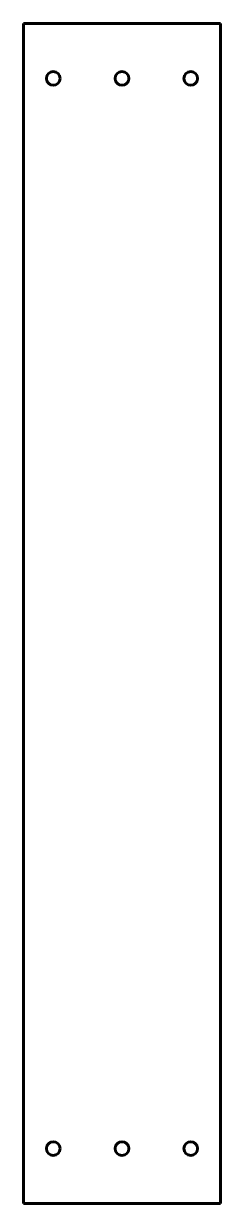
# Model space of a CAD drawing. Header units: millimetres. Extents: x 0 to 14.3, y 0 to 86.
import ezdxf

# ---------------------------------------------------------------- set-up
doc = ezdxf.new("R2010")
doc.units = ezdxf.units.MM
doc.linetypes.add('K5LT_BASIC', pattern=[0])

msp = doc.modelspace()

# ---------------------------------------------------------------- linework, layer by layer
at = {"color": 150, "linetype": 'K5LT_BASIC', "lineweight": 60, "true_color": 0x0080ff}
for p, q in [((0, 0), (0, 86)), ((0, 86), (14.3, 86)), ((14.3, 86), (14.3, 0)), ((14.3, 0), (0, 0))]:
    msp.add_line(p, q, dxfattribs=at)
for centre in [(2.15, 82), (7.15, 82), (12.15, 82), (2.15, 4), (7.15, 4), (12.15, 4)]:
    msp.add_circle(centre, 0.5, dxfattribs=at)

doc.saveas('drawing.dxf')
